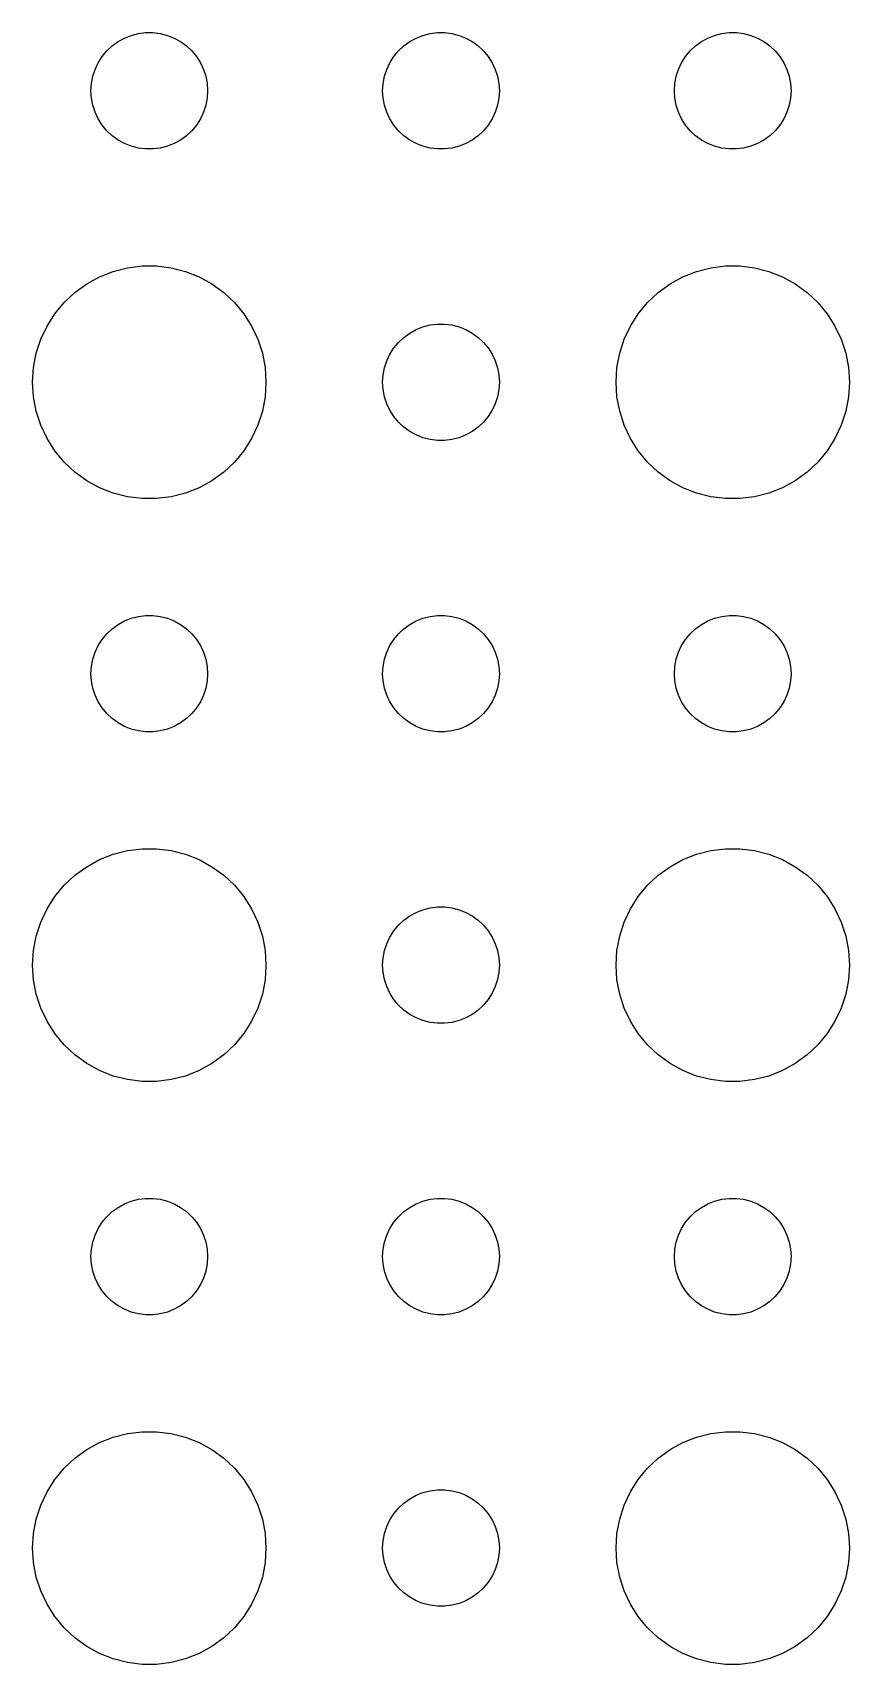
# Model space of a CAD drawing. Header units: metres. Extents: x -157 to 157, y -157 to 157.
# Drawn here: x -18 to 3, y 27.01 to 69 of the extents above; entities that cross this region are included whole.
import ezdxf

# ---------------------------------------------------------------- set-up
doc = ezdxf.new("R2010")
doc.units = ezdxf.units.M

msp = doc.modelspace()

# ---------------------------------------------------------------- linework, layer by layer
for p, q in [((-15.6387, 68.8572), (-15.4635, 68.9266)), ((-15.4635, 68.9266), (-15.2811, 68.9734)), ((-15.2811, 68.9734), (-15.0942, 68.997)), ((-15.0942, 68.997), (-14.9058, 68.997)), ((-14.9058, 68.997), (-14.7189, 68.9734)), ((-14.7189, 68.9734), (-14.5365, 68.9266)), ((-14.5365, 68.9266), (-14.3613, 68.8572)), ((-8.13866, 68.8572), (-7.96352, 68.9266)), ((-7.96352, 68.9266), (-7.78107, 68.9734)), ((-7.78107, 68.9734), (-7.59418, 68.997)), ((-7.59418, 68.997), (-7.40581, 68.997)), ((-7.40581, 68.997), (-7.21892, 68.9734)), ((-7.21892, 68.9734), (-7.03647, 68.9266)), ((-7.03647, 68.9266), (-6.86133, 68.8572)), ((-0.63866, 68.8572), (-0.46352, 68.9266)), ((-0.46352, 68.9266), (-0.28107, 68.9734)), ((-0.28107, 68.9734), (-0.09418, 68.997)), ((-0.09418, 68.997), (0.09418, 68.997)), ((0.09418, 68.997), (0.28107, 68.9734)), ((0.28107, 68.9734), (0.46352, 68.9266)), ((0.46352, 68.9266), (0.63866, 68.8572)), ((-16.2135, 68.3817), (-16.0934, 68.5268)), ((-16.0934, 68.5268), (-15.9561, 68.6558)), ((-15.9561, 68.6558), (-15.8037, 68.7665)), ((-15.8037, 68.7665), (-15.6387, 68.8572)), ((-14.3613, 68.8572), (-14.1963, 68.7665)), ((-14.1963, 68.7665), (-14.0439, 68.6558)), ((-14.0439, 68.6558), (-13.9065, 68.5268)), ((-13.9065, 68.5268), (-13.7865, 68.3817)), ((-8.71352, 68.3817), (-8.59344, 68.5268)), ((-8.59344, 68.5268), (-8.45613, 68.6558)), ((-8.45613, 68.6558), (-8.30373, 68.7665)), ((-8.30373, 68.7665), (-8.13866, 68.8572)), ((-6.86133, 68.8572), (-6.69626, 68.7665)), ((-6.69626, 68.7665), (-6.54385, 68.6558)), ((-6.54385, 68.6558), (-6.40654, 68.5268)), ((-6.40654, 68.5268), (-6.28647, 68.3817)), ((-1.21352, 68.3817), (-1.09344, 68.5268)), ((-1.09344, 68.5268), (-0.95613, 68.6558)), ((-0.95613, 68.6558), (-0.80373, 68.7665)), ((-0.80373, 68.7665), (-0.63866, 68.8572)), ((0.63866, 68.8572), (0.80373, 68.7665)), ((0.80373, 68.7665), (0.95613, 68.6558)), ((0.95613, 68.6558), (1.09344, 68.5268)), ((1.09344, 68.5268), (1.21352, 68.3817)), ((-16.4529, 67.873), (-16.3947, 68.0522)), ((-16.3947, 68.0522), (-16.3145, 68.2226)), ((-16.3145, 68.2226), (-16.2135, 68.3817)), ((-13.7865, 68.3817), (-13.6855, 68.2226)), ((-13.6855, 68.2226), (-13.6053, 68.0522)), ((-13.6053, 68.0522), (-13.5471, 67.873)), ((-8.95287, 67.873), (-8.89465, 68.0522)), ((-8.89465, 68.0522), (-8.81445, 68.2226)), ((-8.81445, 68.2226), (-8.71352, 68.3817)), ((-6.28647, 68.3817), (-6.18553, 68.2226)), ((-6.18553, 68.2226), (-6.10533, 68.0522)), ((-6.10533, 68.0522), (-6.04712, 67.873)), ((-1.45287, 67.873), (-1.39465, 68.0522)), ((-1.39465, 68.0522), (-1.31445, 68.2226)), ((-1.31445, 68.2226), (-1.21352, 68.3817)), ((1.21352, 68.3817), (1.31445, 68.2226)), ((1.31445, 68.2226), (1.39465, 68.0522)), ((1.39465, 68.0522), (1.45287, 67.873)), ((-16.5, 67.5), (-16.4882, 67.688)), ((-16.4882, 67.688), (-16.4529, 67.873)), ((-13.5471, 67.873), (-13.5118, 67.688)), ((-13.5118, 67.688), (-13.5, 67.5)), ((-9, 67.5), (-8.98816, 67.688)), ((-8.98816, 67.688), (-8.95287, 67.873)), ((-6.04712, 67.873), (-6.01183, 67.688)), ((-6.01183, 67.688), (-6, 67.5)), ((-1.5, 67.5), (-1.48816, 67.688)), ((-1.48816, 67.688), (-1.45287, 67.873)), ((1.45287, 67.873), (1.48816, 67.688)), ((1.48816, 67.688), (1.5, 67.5)), ((-16.4882, 67.312), (-16.5, 67.5)), ((-16.4529, 67.127), (-16.4882, 67.312)), ((-13.5118, 67.312), (-13.5471, 67.127)), ((-13.5, 67.5), (-13.5118, 67.312)), ((-8.98816, 67.312), (-9, 67.5)), ((-8.95287, 67.127), (-8.98816, 67.312)), ((-6.01183, 67.312), (-6.04712, 67.127)), ((-6, 67.5), (-6.01183, 67.312)), ((-1.48816, 67.312), (-1.5, 67.5)), ((-1.45287, 67.127), (-1.48816, 67.312)), ((1.48816, 67.312), (1.45287, 67.127)), ((1.5, 67.5), (1.48816, 67.312)), ((-16.3947, 66.9478), (-16.4529, 67.127)), ((-16.3145, 66.7774), (-16.3947, 66.9478)), ((-16.2135, 66.6183), (-16.3145, 66.7774)), ((-13.6855, 66.7774), (-13.7865, 66.6183)), ((-13.6053, 66.9478), (-13.6855, 66.7774)), ((-13.5471, 67.127), (-13.6053, 66.9478)), ((-8.89465, 66.9478), (-8.95287, 67.127)), ((-8.81445, 66.7774), (-8.89465, 66.9478)), ((-8.71352, 66.6183), (-8.81445, 66.7774)), ((-6.18553, 66.7774), (-6.28647, 66.6183)), ((-6.10533, 66.9478), (-6.18553, 66.7774)), ((-6.04712, 67.127), (-6.10533, 66.9478)), ((-1.39465, 66.9478), (-1.45287, 67.127)), ((-1.31445, 66.7774), (-1.39465, 66.9478)), ((-1.21352, 66.6183), (-1.31445, 66.7774)), ((1.31445, 66.7774), (1.21352, 66.6183)), ((1.39465, 66.9478), (1.31445, 66.7774)), ((1.45287, 67.127), (1.39465, 66.9478)), ((-16.0934, 66.4732), (-16.2135, 66.6183)), ((-15.9561, 66.3442), (-16.0934, 66.4732)), ((-13.9065, 66.4732), (-14.0439, 66.3442)), ((-13.7865, 66.6183), (-13.9065, 66.4732)), ((-8.59344, 66.4732), (-8.71352, 66.6183)), ((-8.45613, 66.3442), (-8.59344, 66.4732)), ((-6.40654, 66.4732), (-6.54385, 66.3442)), ((-6.28647, 66.6183), (-6.40654, 66.4732)), ((-1.09344, 66.4732), (-1.21352, 66.6183)), ((-0.95613, 66.3442), (-1.09344, 66.4732)), ((1.09344, 66.4732), (0.95613, 66.3442)), ((1.21352, 66.6183), (1.09344, 66.4732)), ((-15.8037, 66.2335), (-15.9561, 66.3442)), ((-15.6387, 66.1428), (-15.8037, 66.2335)), ((-15.4635, 66.0734), (-15.6387, 66.1428)), ((-15.2811, 66.0266), (-15.4635, 66.0734)), ((-15.0942, 66.003), (-15.2811, 66.0266)), ((-14.9058, 66.003), (-15.0942, 66.003)), ((-14.7189, 66.0266), (-14.9058, 66.003)), ((-14.5365, 66.0734), (-14.7189, 66.0266)), ((-14.3613, 66.1428), (-14.5365, 66.0734)), ((-14.1963, 66.2335), (-14.3613, 66.1428)), ((-14.0439, 66.3442), (-14.1963, 66.2335)), ((-8.30373, 66.2335), (-8.45613, 66.3442)), ((-8.13866, 66.1428), (-8.30373, 66.2335)), ((-7.96352, 66.0734), (-8.13866, 66.1428)), ((-7.78107, 66.0266), (-7.96352, 66.0734)), ((-7.59418, 66.003), (-7.78107, 66.0266)), ((-7.40581, 66.003), (-7.59418, 66.003)), ((-7.21892, 66.0266), (-7.40581, 66.003)), ((-7.03647, 66.0734), (-7.21892, 66.0266)), ((-6.86133, 66.1428), (-7.03647, 66.0734)), ((-6.69626, 66.2335), (-6.86133, 66.1428)), ((-6.54385, 66.3442), (-6.69626, 66.2335)), ((-0.80373, 66.2335), (-0.95613, 66.3442)), ((-0.63866, 66.1428), (-0.80373, 66.2335)), ((-0.46352, 66.0734), (-0.63866, 66.1428)), ((-0.28107, 66.0266), (-0.46352, 66.0734)), ((-0.09418, 66.003), (-0.28107, 66.0266)), ((0.09418, 66.003), (-0.09418, 66.003)), ((0.28107, 66.0266), (0.09418, 66.003)), ((0.46352, 66.0734), (0.28107, 66.0266)), ((0.63866, 66.1428), (0.46352, 66.0734)), ((0.80373, 66.2335), (0.63866, 66.1428)), ((0.95613, 66.3442), (0.80373, 66.2335)), ((-15.5621, 62.9469), (-15.1884, 62.9941)), ((-15.1884, 62.9941), (-14.8116, 62.9941)), ((-14.8116, 62.9941), (-14.4379, 62.9469)), ((-0.56213, 62.9469), (-0.18837, 62.9941)), ((-0.18837, 62.9941), (0.18837, 62.9941)), ((0.18837, 62.9941), (0.56213, 62.9469)), ((-16.6075, 62.533), (-16.2773, 62.7145)), ((-16.2773, 62.7145), (-15.927, 62.8532)), ((-15.927, 62.8532), (-15.5621, 62.9469)), ((-14.4379, 62.9469), (-14.0729, 62.8532)), ((-14.0729, 62.8532), (-13.7227, 62.7145)), ((-13.7227, 62.7145), (-13.3925, 62.533)), ((-1.60747, 62.533), (-1.27733, 62.7145)), ((-1.27733, 62.7145), (-0.92705, 62.8532)), ((-0.92705, 62.8532), (-0.56213, 62.9469)), ((0.56213, 62.9469), (0.92705, 62.8532)), ((0.92705, 62.8532), (1.27733, 62.7145)), ((1.27733, 62.7145), (1.60747, 62.533)), ((-17.1869, 62.0536), (-16.9123, 62.3115)), ((-16.9123, 62.3115), (-16.6075, 62.533)), ((-13.3925, 62.533), (-13.0877, 62.3115)), ((-13.0877, 62.3115), (-12.8131, 62.0536)), ((-2.1869, 62.0536), (-1.91226, 62.3115)), ((-1.91226, 62.3115), (-1.60747, 62.533)), ((1.60747, 62.533), (1.91226, 62.3115)), ((1.91226, 62.3115), (2.1869, 62.0536)), ((-17.6289, 61.4453), (-17.427, 61.7634)), ((-17.427, 61.7634), (-17.1869, 62.0536)), ((-12.8131, 62.0536), (-12.5729, 61.7634)), ((-12.5729, 61.7634), (-12.3711, 61.4453)), ((-2.62891, 61.4453), (-2.42705, 61.7634)), ((-2.42705, 61.7634), (-2.1869, 62.0536)), ((2.1869, 62.0536), (2.42705, 61.7634)), ((2.42705, 61.7634), (2.62891, 61.4453)), ((-17.7893, 61.1044), (-17.6289, 61.4453)), ((-12.3711, 61.4453), (-12.2107, 61.1044)), ((-8.30373, 61.2665), (-8.13866, 61.3572)), ((-8.13866, 61.3572), (-7.96352, 61.4266)), ((-7.96352, 61.4266), (-7.78107, 61.4734)), ((-7.78107, 61.4734), (-7.59418, 61.497)), ((-7.59418, 61.497), (-7.40581, 61.497)), ((-7.40581, 61.497), (-7.21892, 61.4734)), ((-7.21892, 61.4734), (-7.03647, 61.4266)), ((-7.03647, 61.4266), (-6.86133, 61.3572)), ((-6.86133, 61.3572), (-6.69626, 61.2665)), ((-2.78932, 61.1044), (-2.62891, 61.4453)), ((2.62891, 61.4453), (2.78932, 61.1044)), ((-17.9057, 60.7461), (-17.7893, 61.1044)), ((-12.2107, 61.1044), (-12.0942, 60.7461)), ((-8.71352, 60.8817), (-8.59344, 61.0268)), ((-8.59344, 61.0268), (-8.45613, 61.1558)), ((-8.45613, 61.1558), (-8.30373, 61.2665)), ((-6.69626, 61.2665), (-6.54385, 61.1558)), ((-6.54385, 61.1558), (-6.40654, 61.0268)), ((-6.40654, 61.0268), (-6.28647, 60.8817)), ((-2.90575, 60.7461), (-2.78932, 61.1044)), ((2.78932, 61.1044), (2.90575, 60.7461)), ((-17.9763, 60.376), (-17.9057, 60.7461)), ((-12.0942, 60.7461), (-12.0237, 60.376)), ((-8.95287, 60.373), (-8.89465, 60.5522)), ((-8.89465, 60.5522), (-8.81445, 60.7226)), ((-8.81445, 60.7226), (-8.71352, 60.8817)), ((-6.28647, 60.8817), (-6.18553, 60.7226)), ((-6.18553, 60.7226), (-6.10533, 60.5522)), ((-6.10533, 60.5522), (-6.04712, 60.373)), ((-2.97633, 60.376), (-2.90575, 60.7461)), ((2.90575, 60.7461), (2.97633, 60.376)), ((-18, 60), (-17.9763, 60.376)), ((-12.0237, 60.376), (-12, 60)), ((-9, 60), (-8.98816, 60.188)), ((-8.98816, 60.188), (-8.95287, 60.373)), ((-6.04712, 60.373), (-6.01183, 60.188)), ((-6.01183, 60.188), (-6, 60)), ((-3, 60), (-2.97633, 60.376)), ((2.97633, 60.376), (3, 60)), ((-17.9763, 59.624), (-18, 60)), ((-12, 60), (-12.0237, 59.624)), ((-8.98816, 59.812), (-9, 60)), ((-8.95287, 59.627), (-8.98816, 59.812)), ((-6.01183, 59.812), (-6.04712, 59.627)), ((-6, 60), (-6.01183, 59.812)), ((-2.97633, 59.624), (-3, 60)), ((3, 60), (2.97633, 59.624)), ((-17.9057, 59.2539), (-17.9763, 59.624)), ((-17.7893, 58.8956), (-17.9057, 59.2539)), ((-12.0942, 59.2539), (-12.2107, 58.8956)), ((-12.0237, 59.624), (-12.0942, 59.2539)), ((-8.89465, 59.4478), (-8.95287, 59.627)), ((-8.81445, 59.2774), (-8.89465, 59.4478)), ((-8.71352, 59.1183), (-8.81445, 59.2774)), ((-6.18553, 59.2774), (-6.28647, 59.1183)), ((-6.10533, 59.4478), (-6.18553, 59.2774)), ((-6.04712, 59.627), (-6.10533, 59.4478)), ((-2.90575, 59.2539), (-2.97633, 59.624)), ((-2.78932, 58.8956), (-2.90575, 59.2539)), ((2.90575, 59.2539), (2.78932, 58.8956)), ((2.97633, 59.624), (2.90575, 59.2539)), ((-17.6289, 58.5547), (-17.7893, 58.8956)), ((-12.2107, 58.8956), (-12.3711, 58.5547)), ((-8.59344, 58.9732), (-8.71352, 59.1183)), ((-8.45613, 58.8442), (-8.59344, 58.9732)), ((-8.30373, 58.7335), (-8.45613, 58.8442)), ((-6.54385, 58.8442), (-6.69626, 58.7335)), ((-6.40654, 58.9732), (-6.54385, 58.8442)), ((-6.28647, 59.1183), (-6.40654, 58.9732)), ((-2.62891, 58.5547), (-2.78932, 58.8956)), ((2.78932, 58.8956), (2.62891, 58.5547)), ((-17.427, 58.2366), (-17.6289, 58.5547)), ((-12.3711, 58.5547), (-12.5729, 58.2366)), ((-8.13866, 58.6428), (-8.30373, 58.7335)), ((-7.96352, 58.5734), (-8.13866, 58.6428)), ((-7.78107, 58.5266), (-7.96352, 58.5734)), ((-7.59418, 58.503), (-7.78107, 58.5266)), ((-7.40581, 58.503), (-7.59418, 58.503)), ((-7.21892, 58.5266), (-7.40581, 58.503)), ((-7.03647, 58.5734), (-7.21892, 58.5266)), ((-6.86133, 58.6428), (-7.03647, 58.5734)), ((-6.69626, 58.7335), (-6.86133, 58.6428)), ((-2.42705, 58.2366), (-2.62891, 58.5547)), ((2.62891, 58.5547), (2.42705, 58.2366)), ((-17.1869, 57.9464), (-17.427, 58.2366)), ((-12.5729, 58.2366), (-12.8131, 57.9464)), ((-2.1869, 57.9464), (-2.42705, 58.2366)), ((2.42705, 58.2366), (2.1869, 57.9464)), ((-16.9123, 57.6885), (-17.1869, 57.9464)), ((-16.6075, 57.467), (-16.9123, 57.6885)), ((-13.0877, 57.6885), (-13.3925, 57.467)), ((-12.8131, 57.9464), (-13.0877, 57.6885)), ((-1.91226, 57.6885), (-2.1869, 57.9464)), ((-1.60747, 57.467), (-1.91226, 57.6885)), ((1.91226, 57.6885), (1.60747, 57.467)), ((2.1869, 57.9464), (1.91226, 57.6885)), ((-16.2773, 57.2855), (-16.6075, 57.467)), ((-15.927, 57.1468), (-16.2773, 57.2855)), ((-15.5621, 57.0531), (-15.927, 57.1468)), ((-14.0729, 57.1468), (-14.4379, 57.0531)), ((-13.7227, 57.2855), (-14.0729, 57.1468)), ((-13.3925, 57.467), (-13.7227, 57.2855)), ((-1.27733, 57.2855), (-1.60747, 57.467)), ((-0.92705, 57.1468), (-1.27733, 57.2855)), ((-0.56213, 57.0531), (-0.92705, 57.1468)), ((0.92705, 57.1468), (0.56213, 57.0531)), ((1.27733, 57.2855), (0.92705, 57.1468)), ((1.60747, 57.467), (1.27733, 57.2855)), ((-15.1884, 57.0059), (-15.5621, 57.0531)), ((-14.8116, 57.0059), (-15.1884, 57.0059)), ((-14.4379, 57.0531), (-14.8116, 57.0059)), ((-0.18837, 57.0059), (-0.56213, 57.0531)), ((0.18837, 57.0059), (-0.18837, 57.0059)), ((0.56213, 57.0531), (0.18837, 57.0059)), ((-15.9561, 53.6558), (-15.8037, 53.7665)), ((-15.8037, 53.7665), (-15.6387, 53.8572)), ((-15.6387, 53.8572), (-15.4635, 53.9266)), ((-15.4635, 53.9266), (-15.2811, 53.9734)), ((-15.2811, 53.9734), (-15.0942, 53.997)), ((-15.0942, 53.997), (-14.9058, 53.997)), ((-14.9058, 53.997), (-14.7189, 53.9734)), ((-14.7189, 53.9734), (-14.5365, 53.9266)), ((-14.5365, 53.9266), (-14.3613, 53.8572)), ((-14.3613, 53.8572), (-14.1963, 53.7665)), ((-14.1963, 53.7665), (-14.0439, 53.6558)), ((-8.45613, 53.6558), (-8.30373, 53.7665)), ((-8.30373, 53.7665), (-8.13866, 53.8572)), ((-8.13866, 53.8572), (-7.96352, 53.9266)), ((-7.96352, 53.9266), (-7.78107, 53.9734)), ((-7.78107, 53.9734), (-7.59418, 53.997)), ((-7.59418, 53.997), (-7.40581, 53.997)), ((-7.40581, 53.997), (-7.21892, 53.9734)), ((-7.21892, 53.9734), (-7.03647, 53.9266)), ((-7.03647, 53.9266), (-6.86133, 53.8572)), ((-6.86133, 53.8572), (-6.69626, 53.7665)), ((-6.69626, 53.7665), (-6.54385, 53.6558)), ((-0.95613, 53.6558), (-0.80373, 53.7665)), ((-0.80373, 53.7665), (-0.63866, 53.8572)), ((-0.63866, 53.8572), (-0.46352, 53.9266)), ((-0.46352, 53.9266), (-0.28107, 53.9734)), ((-0.28107, 53.9734), (-0.09418, 53.997)), ((-0.09418, 53.997), (0.09418, 53.997)), ((0.09418, 53.997), (0.28107, 53.9734)), ((0.28107, 53.9734), (0.46352, 53.9266)), ((0.46352, 53.9266), (0.63866, 53.8572)), ((0.63866, 53.8572), (0.80373, 53.7665)), ((0.80373, 53.7665), (0.95613, 53.6558)), ((-16.3145, 53.2226), (-16.2135, 53.3817)), ((-16.2135, 53.3817), (-16.0934, 53.5268)), ((-16.0934, 53.5268), (-15.9561, 53.6558)), ((-14.0439, 53.6558), (-13.9065, 53.5268)), ((-13.9065, 53.5268), (-13.7865, 53.3817)), ((-13.7865, 53.3817), (-13.6855, 53.2226)), ((-8.81445, 53.2226), (-8.71352, 53.3817)), ((-8.71352, 53.3817), (-8.59344, 53.5268)), ((-8.59344, 53.5268), (-8.45613, 53.6558)), ((-6.54385, 53.6558), (-6.40654, 53.5268)), ((-6.40654, 53.5268), (-6.28647, 53.3817)), ((-6.28647, 53.3817), (-6.18553, 53.2226)), ((-1.31445, 53.2226), (-1.21352, 53.3817)), ((-1.21352, 53.3817), (-1.09344, 53.5268)), ((-1.09344, 53.5268), (-0.95613, 53.6558)), ((0.95613, 53.6558), (1.09344, 53.5268)), ((1.09344, 53.5268), (1.21352, 53.3817)), ((1.21352, 53.3817), (1.31445, 53.2226)), ((-16.4529, 52.873), (-16.3947, 53.0522)), ((-16.3947, 53.0522), (-16.3145, 53.2226)), ((-13.6855, 53.2226), (-13.6053, 53.0522)), ((-13.6053, 53.0522), (-13.5471, 52.873)), ((-8.95287, 52.873), (-8.89465, 53.0522)), ((-8.89465, 53.0522), (-8.81445, 53.2226)), ((-6.18553, 53.2226), (-6.10533, 53.0522)), ((-6.10533, 53.0522), (-6.04712, 52.873)), ((-1.45287, 52.873), (-1.39465, 53.0522)), ((-1.39465, 53.0522), (-1.31445, 53.2226)), ((1.31445, 53.2226), (1.39465, 53.0522)), ((1.39465, 53.0522), (1.45287, 52.873)), ((-16.5, 52.5), (-16.4882, 52.688)), ((-16.4882, 52.312), (-16.5, 52.5)), ((-16.4882, 52.688), (-16.4529, 52.873)), ((-13.5471, 52.873), (-13.5118, 52.688)), ((-13.5118, 52.688), (-13.5, 52.5)), ((-13.5, 52.5), (-13.5118, 52.312)), ((-9, 52.5), (-8.98816, 52.688)), ((-8.98816, 52.312), (-9, 52.5)), ((-8.98816, 52.688), (-8.95287, 52.873)), ((-6.04712, 52.873), (-6.01183, 52.688)), ((-6.01183, 52.688), (-6, 52.5)), ((-6, 52.5), (-6.01183, 52.312)), ((-1.5, 52.5), (-1.48816, 52.688)), ((-1.48816, 52.312), (-1.5, 52.5)), ((-1.48816, 52.688), (-1.45287, 52.873)), ((1.45287, 52.873), (1.48816, 52.688)), ((1.48816, 52.688), (1.5, 52.5)), ((1.5, 52.5), (1.48816, 52.312)), ((-16.4529, 52.127), (-16.4882, 52.312)), ((-16.3947, 51.9478), (-16.4529, 52.127)), ((-13.5471, 52.127), (-13.6053, 51.9478)), ((-13.5118, 52.312), (-13.5471, 52.127)), ((-8.95287, 52.127), (-8.98816, 52.312)), ((-8.89465, 51.9478), (-8.95287, 52.127)), ((-6.04712, 52.127), (-6.10533, 51.9478)), ((-6.01183, 52.312), (-6.04712, 52.127)), ((-1.45287, 52.127), (-1.48816, 52.312)), ((-1.39465, 51.9478), (-1.45287, 52.127)), ((1.45287, 52.127), (1.39465, 51.9478)), ((1.48816, 52.312), (1.45287, 52.127)), ((-16.3145, 51.7774), (-16.3947, 51.9478)), ((-16.2135, 51.6183), (-16.3145, 51.7774)), ((-13.6855, 51.7774), (-13.7865, 51.6183)), ((-13.6053, 51.9478), (-13.6855, 51.7774)), ((-8.81445, 51.7774), (-8.89465, 51.9478)), ((-8.71352, 51.6183), (-8.81445, 51.7774)), ((-6.18553, 51.7774), (-6.28647, 51.6183)), ((-6.10533, 51.9478), (-6.18553, 51.7774)), ((-1.31445, 51.7774), (-1.39465, 51.9478)), ((-1.21352, 51.6183), (-1.31445, 51.7774)), ((1.31445, 51.7774), (1.21352, 51.6183)), ((1.39465, 51.9478), (1.31445, 51.7774)), ((-16.0934, 51.4732), (-16.2135, 51.6183)), ((-15.9561, 51.3442), (-16.0934, 51.4732)), ((-15.8037, 51.2335), (-15.9561, 51.3442)), ((-15.6387, 51.1428), (-15.8037, 51.2335)), ((-14.1963, 51.2335), (-14.3613, 51.1428)), ((-14.0439, 51.3442), (-14.1963, 51.2335)), ((-13.9065, 51.4732), (-14.0439, 51.3442)), ((-13.7865, 51.6183), (-13.9065, 51.4732)), ((-8.59344, 51.4732), (-8.71352, 51.6183)), ((-8.45613, 51.3442), (-8.59344, 51.4732)), ((-8.30373, 51.2335), (-8.45613, 51.3442)), ((-8.13866, 51.1428), (-8.30373, 51.2335)), ((-6.69626, 51.2335), (-6.86133, 51.1428)), ((-6.54385, 51.3442), (-6.69626, 51.2335)), ((-6.40654, 51.4732), (-6.54385, 51.3442)), ((-6.28647, 51.6183), (-6.40654, 51.4732)), ((-1.09344, 51.4732), (-1.21352, 51.6183)), ((-0.95613, 51.3442), (-1.09344, 51.4732)), ((-0.80373, 51.2335), (-0.95613, 51.3442)), ((-0.63866, 51.1428), (-0.80373, 51.2335)), ((0.80373, 51.2335), (0.63866, 51.1428)), ((0.95613, 51.3442), (0.80373, 51.2335)), ((1.09344, 51.4732), (0.95613, 51.3442)), ((1.21352, 51.6183), (1.09344, 51.4732)), ((-15.4635, 51.0734), (-15.6387, 51.1428)), ((-15.2811, 51.0266), (-15.4635, 51.0734)), ((-15.0942, 51.003), (-15.2811, 51.0266)), ((-14.9058, 51.003), (-15.0942, 51.003)), ((-14.7189, 51.0266), (-14.9058, 51.003)), ((-14.5365, 51.0734), (-14.7189, 51.0266)), ((-14.3613, 51.1428), (-14.5365, 51.0734)), ((-7.96352, 51.0734), (-8.13866, 51.1428)), ((-7.78107, 51.0266), (-7.96352, 51.0734)), ((-7.59418, 51.003), (-7.78107, 51.0266)), ((-7.40581, 51.003), (-7.59418, 51.003)), ((-7.21892, 51.0266), (-7.40581, 51.003)), ((-7.03647, 51.0734), (-7.21892, 51.0266)), ((-6.86133, 51.1428), (-7.03647, 51.0734)), ((-0.46352, 51.0734), (-0.63866, 51.1428)), ((-0.28107, 51.0266), (-0.46352, 51.0734)), ((-0.09418, 51.003), (-0.28107, 51.0266)), ((0.09418, 51.003), (-0.09418, 51.003)), ((0.28107, 51.0266), (0.09418, 51.003)), ((0.46352, 51.0734), (0.28107, 51.0266)), ((0.63866, 51.1428), (0.46352, 51.0734)), ((-15.927, 47.8532), (-15.5621, 47.9469)), ((-15.5621, 47.9469), (-15.1884, 47.9941)), ((-15.1884, 47.9941), (-14.8116, 47.9941)), ((-14.8116, 47.9941), (-14.4379, 47.9469)), ((-14.4379, 47.9469), (-14.0729, 47.8532)), ((-0.92705, 47.8532), (-0.56213, 47.9469)), ((-0.56213, 47.9469), (-0.18837, 47.9941)), ((-0.18837, 47.9941), (0.18837, 47.9941)), ((0.18837, 47.9941), (0.56213, 47.9469)), ((0.56213, 47.9469), (0.92705, 47.8532)), ((-16.9123, 47.3115), (-16.6075, 47.533)), ((-16.6075, 47.533), (-16.2773, 47.7145)), ((-16.2773, 47.7145), (-15.927, 47.8532)), ((-14.0729, 47.8532), (-13.7227, 47.7145)), ((-13.7227, 47.7145), (-13.3925, 47.533)), ((-13.3925, 47.533), (-13.0877, 47.3115)), ((-1.91226, 47.3115), (-1.60747, 47.533)), ((-1.60747, 47.533), (-1.27733, 47.7145)), ((-1.27733, 47.7145), (-0.92705, 47.8532)), ((0.92705, 47.8532), (1.27733, 47.7145)), ((1.27733, 47.7145), (1.60747, 47.533)), ((1.60747, 47.533), (1.91226, 47.3115)), ((-17.427, 46.7634), (-17.1869, 47.0536)), ((-17.1869, 47.0536), (-16.9123, 47.3115)), ((-13.0877, 47.3115), (-12.8131, 47.0536)), ((-12.8131, 47.0536), (-12.5729, 46.7634)), ((-2.42705, 46.7634), (-2.1869, 47.0536)), ((-2.1869, 47.0536), (-1.91226, 47.3115)), ((1.91226, 47.3115), (2.1869, 47.0536)), ((2.1869, 47.0536), (2.42705, 46.7634)), ((-17.6289, 46.4453), (-17.427, 46.7634)), ((-12.5729, 46.7634), (-12.3711, 46.4453)), ((-2.62891, 46.4453), (-2.42705, 46.7634)), ((2.42705, 46.7634), (2.62891, 46.4453)), ((-17.7893, 46.1044), (-17.6289, 46.4453)), ((-12.3711, 46.4453), (-12.2107, 46.1044)), ((-8.45613, 46.1558), (-8.30373, 46.2665)), ((-8.30373, 46.2665), (-8.13866, 46.3572)), ((-8.13866, 46.3572), (-7.96352, 46.4266)), ((-7.96352, 46.4266), (-7.78107, 46.4734)), ((-7.78107, 46.4734), (-7.59418, 46.497)), ((-7.59418, 46.497), (-7.40581, 46.497)), ((-7.40581, 46.497), (-7.21892, 46.4734)), ((-7.21892, 46.4734), (-7.03647, 46.4266)), ((-7.03647, 46.4266), (-6.86133, 46.3572)), ((-6.86133, 46.3572), (-6.69626, 46.2665)), ((-6.69626, 46.2665), (-6.54385, 46.1558)), ((-2.78932, 46.1044), (-2.62891, 46.4453)), ((2.62891, 46.4453), (2.78932, 46.1044)), ((-17.9057, 45.7461), (-17.7893, 46.1044)), ((-12.2107, 46.1044), (-12.0942, 45.7461)), ((-8.81445, 45.7226), (-8.71352, 45.8817)), ((-8.71352, 45.8817), (-8.59344, 46.0268)), ((-8.59344, 46.0268), (-8.45613, 46.1558)), ((-6.54385, 46.1558), (-6.40654, 46.0268)), ((-6.40654, 46.0268), (-6.28647, 45.8817)), ((-6.28647, 45.8817), (-6.18553, 45.7226)), ((-2.90575, 45.7461), (-2.78932, 46.1044)), ((2.78932, 46.1044), (2.90575, 45.7461)), ((-18, 45), (-17.9763, 45.376)), ((-17.9763, 45.376), (-17.9057, 45.7461)), ((-12.0942, 45.7461), (-12.0237, 45.376)), ((-12.0237, 45.376), (-12, 45)), ((-8.98816, 45.188), (-8.95287, 45.373)), ((-8.95287, 45.373), (-8.89465, 45.5522)), ((-8.89465, 45.5522), (-8.81445, 45.7226)), ((-6.18553, 45.7226), (-6.10533, 45.5522)), ((-6.10533, 45.5522), (-6.04712, 45.373)), ((-6.04712, 45.373), (-6.01183, 45.188)), ((-3, 45), (-2.97633, 45.376)), ((-2.97633, 45.376), (-2.90575, 45.7461)), ((2.90575, 45.7461), (2.97633, 45.376)), ((2.97633, 45.376), (3, 45)), ((-17.9763, 44.624), (-18, 45)), ((-12, 45), (-12.0237, 44.624)), ((-9, 45), (-8.98816, 45.188)), ((-8.98816, 44.812), (-9, 45)), ((-6.01183, 45.188), (-6, 45)), ((-6, 45), (-6.01183, 44.812)), ((-2.97633, 44.624), (-3, 45)), ((3, 45), (2.97633, 44.624)), ((-17.9057, 44.2539), (-17.9763, 44.624)), ((-12.0237, 44.624), (-12.0942, 44.2539)), ((-8.95287, 44.627), (-8.98816, 44.812)), ((-8.89465, 44.4478), (-8.95287, 44.627)), ((-6.04712, 44.627), (-6.10533, 44.4478)), ((-6.01183, 44.812), (-6.04712, 44.627)), ((-2.90575, 44.2539), (-2.97633, 44.624)), ((2.97633, 44.624), (2.90575, 44.2539)), ((-17.7893, 43.8956), (-17.9057, 44.2539)), ((-12.0942, 44.2539), (-12.2107, 43.8956)), ((-8.81445, 44.2774), (-8.89465, 44.4478)), ((-8.71352, 44.1183), (-8.81445, 44.2774)), ((-8.59344, 43.9732), (-8.71352, 44.1183)), ((-6.28647, 44.1183), (-6.40654, 43.9732)), ((-6.18553, 44.2774), (-6.28647, 44.1183)), ((-6.10533, 44.4478), (-6.18553, 44.2774)), ((-2.78932, 43.8956), (-2.90575, 44.2539)), ((2.90575, 44.2539), (2.78932, 43.8956)), ((-17.6289, 43.5547), (-17.7893, 43.8956)), ((-12.2107, 43.8956), (-12.3711, 43.5547)), ((-8.45613, 43.8442), (-8.59344, 43.9732)), ((-8.30373, 43.7335), (-8.45613, 43.8442)), ((-8.13866, 43.6428), (-8.30373, 43.7335)), ((-6.69626, 43.7335), (-6.86133, 43.6428)), ((-6.54385, 43.8442), (-6.69626, 43.7335)), ((-6.40654, 43.9732), (-6.54385, 43.8442)), ((-2.62891, 43.5547), (-2.78932, 43.8956)), ((2.78932, 43.8956), (2.62891, 43.5547)), ((-17.427, 43.2366), (-17.6289, 43.5547)), ((-12.3711, 43.5547), (-12.5729, 43.2366)), ((-7.96352, 43.5734), (-8.13866, 43.6428)), ((-7.78107, 43.5266), (-7.96352, 43.5734)), ((-7.59418, 43.503), (-7.78107, 43.5266)), ((-7.40581, 43.503), (-7.59418, 43.503)), ((-7.21892, 43.5266), (-7.40581, 43.503)), ((-7.03647, 43.5734), (-7.21892, 43.5266)), ((-6.86133, 43.6428), (-7.03647, 43.5734)), ((-2.42705, 43.2366), (-2.62891, 43.5547)), ((2.62891, 43.5547), (2.42705, 43.2366)), ((-17.1869, 42.9464), (-17.427, 43.2366)), ((-16.9123, 42.6885), (-17.1869, 42.9464)), ((-12.8131, 42.9464), (-13.0877, 42.6885)), ((-12.5729, 43.2366), (-12.8131, 42.9464)), ((-2.1869, 42.9464), (-2.42705, 43.2366)), ((-1.91226, 42.6885), (-2.1869, 42.9464)), ((2.1869, 42.9464), (1.91226, 42.6885)), ((2.42705, 43.2366), (2.1869, 42.9464)), ((-16.6075, 42.467), (-16.9123, 42.6885)), ((-16.2773, 42.2855), (-16.6075, 42.467)), ((-13.3925, 42.467), (-13.7227, 42.2855)), ((-13.0877, 42.6885), (-13.3925, 42.467)), ((-1.60747, 42.467), (-1.91226, 42.6885)), ((-1.27733, 42.2855), (-1.60747, 42.467)), ((1.60747, 42.467), (1.27733, 42.2855)), ((1.91226, 42.6885), (1.60747, 42.467)), ((-15.927, 42.1468), (-16.2773, 42.2855)), ((-15.5621, 42.0531), (-15.927, 42.1468)), ((-15.1884, 42.0059), (-15.5621, 42.0531)), ((-14.8116, 42.0059), (-15.1884, 42.0059)), ((-14.4379, 42.0531), (-14.8116, 42.0059)), ((-14.0729, 42.1468), (-14.4379, 42.0531)), ((-13.7227, 42.2855), (-14.0729, 42.1468)), ((-0.92705, 42.1468), (-1.27733, 42.2855)), ((-0.56213, 42.0531), (-0.92705, 42.1468)), ((-0.18837, 42.0059), (-0.56213, 42.0531)), ((0.18837, 42.0059), (-0.18837, 42.0059)), ((0.56213, 42.0531), (0.18837, 42.0059)), ((0.92705, 42.1468), (0.56213, 42.0531)), ((1.27733, 42.2855), (0.92705, 42.1468)), ((-16.0934, 38.5268), (-15.9561, 38.6558)), ((-15.9561, 38.6558), (-15.8037, 38.7665)), ((-15.8037, 38.7665), (-15.6387, 38.8572)), ((-15.6387, 38.8572), (-15.4635, 38.9266)), ((-15.4635, 38.9266), (-15.2811, 38.9734)), ((-15.2811, 38.9734), (-15.0942, 38.997)), ((-15.0942, 38.997), (-14.9058, 38.997)), ((-14.9058, 38.997), (-14.7189, 38.9734)), ((-14.7189, 38.9734), (-14.5365, 38.9266)), ((-14.5365, 38.9266), (-14.3613, 38.8572)), ((-14.3613, 38.8572), (-14.1963, 38.7665)), ((-14.1963, 38.7665), (-14.0439, 38.6558)), ((-14.0439, 38.6558), (-13.9065, 38.5268)), ((-8.59344, 38.5268), (-8.45613, 38.6558)), ((-8.45613, 38.6558), (-8.30373, 38.7665)), ((-8.30373, 38.7665), (-8.13866, 38.8572)), ((-8.13866, 38.8572), (-7.96352, 38.9266)), ((-7.96352, 38.9266), (-7.78107, 38.9734)), ((-7.78107, 38.9734), (-7.59418, 38.997)), ((-7.59418, 38.997), (-7.40581, 38.997)), ((-7.40581, 38.997), (-7.21892, 38.9734)), ((-7.21892, 38.9734), (-7.03647, 38.9266)), ((-7.03647, 38.9266), (-6.86133, 38.8572)), ((-6.86133, 38.8572), (-6.69626, 38.7665)), ((-6.69626, 38.7665), (-6.54385, 38.6558)), ((-6.54385, 38.6558), (-6.40654, 38.5268)), ((-1.09344, 38.5268), (-0.95613, 38.6558)), ((-0.95613, 38.6558), (-0.80373, 38.7665)), ((-0.80373, 38.7665), (-0.63866, 38.8572)), ((-0.63866, 38.8572), (-0.46352, 38.9266)), ((-0.46352, 38.9266), (-0.28107, 38.9734)), ((-0.28107, 38.9734), (-0.09418, 38.997)), ((-0.09418, 38.997), (0.09418, 38.997)), ((0.09418, 38.997), (0.28107, 38.9734)), ((0.28107, 38.9734), (0.46352, 38.9266)), ((0.46352, 38.9266), (0.63866, 38.8572)), ((0.63866, 38.8572), (0.80373, 38.7665)), ((0.80373, 38.7665), (0.95613, 38.6558)), ((0.95613, 38.6558), (1.09344, 38.5268)), ((-16.3947, 38.0522), (-16.3145, 38.2226)), ((-16.3145, 38.2226), (-16.2135, 38.3817)), ((-16.2135, 38.3817), (-16.0934, 38.5268)), ((-13.9065, 38.5268), (-13.7865, 38.3817)), ((-13.7865, 38.3817), (-13.6855, 38.2226)), ((-13.6855, 38.2226), (-13.6053, 38.0522)), ((-8.89465, 38.0522), (-8.81445, 38.2226)), ((-8.81445, 38.2226), (-8.71352, 38.3817)), ((-8.71352, 38.3817), (-8.59344, 38.5268)), ((-6.40654, 38.5268), (-6.28647, 38.3817)), ((-6.28647, 38.3817), (-6.18553, 38.2226)), ((-6.18553, 38.2226), (-6.10533, 38.0522)), ((-1.39465, 38.0522), (-1.31445, 38.2226)), ((-1.31445, 38.2226), (-1.21352, 38.3817)), ((-1.21352, 38.3817), (-1.09344, 38.5268)), ((1.09344, 38.5268), (1.21352, 38.3817)), ((1.21352, 38.3817), (1.31445, 38.2226)), ((1.31445, 38.2226), (1.39465, 38.0522)), ((-16.4882, 37.688), (-16.4529, 37.873)), ((-16.4529, 37.873), (-16.3947, 38.0522)), ((-13.6053, 38.0522), (-13.5471, 37.873)), ((-13.5471, 37.873), (-13.5118, 37.688)), ((-8.98816, 37.688), (-8.95287, 37.873)), ((-8.95287, 37.873), (-8.89465, 38.0522)), ((-6.10533, 38.0522), (-6.04712, 37.873)), ((-6.04712, 37.873), (-6.01183, 37.688)), ((-1.48816, 37.688), (-1.45287, 37.873)), ((-1.45287, 37.873), (-1.39465, 38.0522)), ((1.39465, 38.0522), (1.45287, 37.873)), ((1.45287, 37.873), (1.48816, 37.688)), ((-16.5, 37.5), (-16.4882, 37.688)), ((-16.4882, 37.312), (-16.5, 37.5)), ((-13.5118, 37.688), (-13.5, 37.5)), ((-13.5, 37.5), (-13.5118, 37.312)), ((-9, 37.5), (-8.98816, 37.688)), ((-8.98816, 37.312), (-9, 37.5)), ((-6.01183, 37.688), (-6, 37.5)), ((-6, 37.5), (-6.01183, 37.312)), ((-1.5, 37.5), (-1.48816, 37.688)), ((-1.48816, 37.312), (-1.5, 37.5)), ((1.48816, 37.688), (1.5, 37.5)), ((1.5, 37.5), (1.48816, 37.312)), ((-16.4529, 37.127), (-16.4882, 37.312)), ((-16.3947, 36.9478), (-16.4529, 37.127)), ((-13.5471, 37.127), (-13.6053, 36.9478)), ((-13.5118, 37.312), (-13.5471, 37.127)), ((-8.95287, 37.127), (-8.98816, 37.312)), ((-8.89465, 36.9478), (-8.95287, 37.127)), ((-6.04712, 37.127), (-6.10533, 36.9478)), ((-6.01183, 37.312), (-6.04712, 37.127)), ((-1.45287, 37.127), (-1.48816, 37.312)), ((-1.39465, 36.9478), (-1.45287, 37.127)), ((1.45287, 37.127), (1.39465, 36.9478)), ((1.48816, 37.312), (1.45287, 37.127)), ((-16.3145, 36.7774), (-16.3947, 36.9478)), ((-16.2135, 36.6183), (-16.3145, 36.7774)), ((-16.0934, 36.4732), (-16.2135, 36.6183)), ((-13.7865, 36.6183), (-13.9065, 36.4732)), ((-13.6855, 36.7774), (-13.7865, 36.6183)), ((-13.6053, 36.9478), (-13.6855, 36.7774)), ((-8.81445, 36.7774), (-8.89465, 36.9478)), ((-8.71352, 36.6183), (-8.81445, 36.7774)), ((-8.59344, 36.4732), (-8.71352, 36.6183)), ((-6.28647, 36.6183), (-6.40654, 36.4732)), ((-6.18553, 36.7774), (-6.28647, 36.6183)), ((-6.10533, 36.9478), (-6.18553, 36.7774)), ((-1.31445, 36.7774), (-1.39465, 36.9478)), ((-1.21352, 36.6183), (-1.31445, 36.7774)), ((-1.09344, 36.4732), (-1.21352, 36.6183)), ((1.21352, 36.6183), (1.09344, 36.4732)), ((1.31445, 36.7774), (1.21352, 36.6183)), ((1.39465, 36.9478), (1.31445, 36.7774)), ((-15.9561, 36.3442), (-16.0934, 36.4732)), ((-15.8037, 36.2335), (-15.9561, 36.3442)), ((-15.6387, 36.1428), (-15.8037, 36.2335)), ((-15.4635, 36.0734), (-15.6387, 36.1428)), ((-14.3613, 36.1428), (-14.5365, 36.0734)), ((-14.1963, 36.2335), (-14.3613, 36.1428)), ((-14.0439, 36.3442), (-14.1963, 36.2335)), ((-13.9065, 36.4732), (-14.0439, 36.3442)), ((-8.45613, 36.3442), (-8.59344, 36.4732)), ((-8.30373, 36.2335), (-8.45613, 36.3442)), ((-8.13866, 36.1428), (-8.30373, 36.2335)), ((-7.96352, 36.0734), (-8.13866, 36.1428)), ((-6.86133, 36.1428), (-7.03647, 36.0734)), ((-6.69626, 36.2335), (-6.86133, 36.1428)), ((-6.54385, 36.3442), (-6.69626, 36.2335)), ((-6.40654, 36.4732), (-6.54385, 36.3442)), ((-0.95613, 36.3442), (-1.09344, 36.4732)), ((-0.80373, 36.2335), (-0.95613, 36.3442)), ((-0.63866, 36.1428), (-0.80373, 36.2335)), ((-0.46352, 36.0734), (-0.63866, 36.1428)), ((0.63866, 36.1428), (0.46352, 36.0734)), ((0.80373, 36.2335), (0.63866, 36.1428)), ((0.95613, 36.3442), (0.80373, 36.2335)), ((1.09344, 36.4732), (0.95613, 36.3442)), ((-15.2811, 36.0266), (-15.4635, 36.0734)), ((-15.0942, 36.003), (-15.2811, 36.0266)), ((-14.9058, 36.003), (-15.0942, 36.003)), ((-14.7189, 36.0266), (-14.9058, 36.003)), ((-14.5365, 36.0734), (-14.7189, 36.0266)), ((-7.78107, 36.0266), (-7.96352, 36.0734)), ((-7.59418, 36.003), (-7.78107, 36.0266)), ((-7.40581, 36.003), (-7.59418, 36.003)), ((-7.21892, 36.0266), (-7.40581, 36.003)), ((-7.03647, 36.0734), (-7.21892, 36.0266)), ((-0.28107, 36.0266), (-0.46352, 36.0734)), ((-0.09418, 36.003), (-0.28107, 36.0266)), ((0.09418, 36.003), (-0.09418, 36.003)), ((0.28107, 36.0266), (0.09418, 36.003)), ((0.46352, 36.0734), (0.28107, 36.0266)), ((-16.2773, 32.7145), (-15.927, 32.8532)), ((-15.927, 32.8532), (-15.5621, 32.9469)), ((-15.5621, 32.9469), (-15.1884, 32.9941)), ((-15.1884, 32.9941), (-14.8116, 32.9941)), ((-14.8116, 32.9941), (-14.4379, 32.9469)), ((-14.4379, 32.9469), (-14.0729, 32.8532)), ((-14.0729, 32.8532), (-13.7227, 32.7145)), ((-1.27733, 32.7145), (-0.92705, 32.8532)), ((-0.92705, 32.8532), (-0.56213, 32.9469)), ((-0.56213, 32.9469), (-0.18837, 32.9941)), ((-0.18837, 32.9941), (0.18837, 32.9941)), ((0.18837, 32.9941), (0.56213, 32.9469)), ((0.56213, 32.9469), (0.92705, 32.8532)), ((0.92705, 32.8532), (1.27733, 32.7145)), ((-16.9123, 32.3115), (-16.6075, 32.533)), ((-16.6075, 32.533), (-16.2773, 32.7145)), ((-13.7227, 32.7145), (-13.3925, 32.533)), ((-13.3925, 32.533), (-13.0877, 32.3115)), ((-1.91226, 32.3115), (-1.60747, 32.533)), ((-1.60747, 32.533), (-1.27733, 32.7145)), ((1.27733, 32.7145), (1.60747, 32.533)), ((1.60747, 32.533), (1.91226, 32.3115)), ((-17.427, 31.7634), (-17.1869, 32.0536)), ((-17.1869, 32.0536), (-16.9123, 32.3115)), ((-13.0877, 32.3115), (-12.8131, 32.0536)), ((-12.8131, 32.0536), (-12.5729, 31.7634)), ((-2.42705, 31.7634), (-2.1869, 32.0536)), ((-2.1869, 32.0536), (-1.91226, 32.3115)), ((1.91226, 32.3115), (2.1869, 32.0536)), ((2.1869, 32.0536), (2.42705, 31.7634)), ((-17.6289, 31.4453), (-17.427, 31.7634)), ((-12.5729, 31.7634), (-12.3711, 31.4453)), ((-7.78107, 31.4734), (-7.59418, 31.497)), ((-7.59418, 31.497), (-7.40581, 31.497)), ((-7.40581, 31.497), (-7.21892, 31.4734)), ((-2.62891, 31.4453), (-2.42705, 31.7634)), ((2.42705, 31.7634), (2.62891, 31.4453)), ((-17.9057, 30.7461), (-17.7893, 31.1044)), ((-17.7893, 31.1044), (-17.6289, 31.4453)), ((-12.3711, 31.4453), (-12.2107, 31.1044)), ((-12.2107, 31.1044), (-12.0942, 30.7461)), ((-8.59344, 31.0268), (-8.45613, 31.1558)), ((-8.45613, 31.1558), (-8.30373, 31.2665)), ((-8.30373, 31.2665), (-8.13866, 31.3572)), ((-8.13866, 31.3572), (-7.96352, 31.4266)), ((-7.96352, 31.4266), (-7.78107, 31.4734)), ((-7.21892, 31.4734), (-7.03647, 31.4266)), ((-7.03647, 31.4266), (-6.86133, 31.3572)), ((-6.86133, 31.3572), (-6.69626, 31.2665)), ((-6.69626, 31.2665), (-6.54385, 31.1558)), ((-6.54385, 31.1558), (-6.40654, 31.0268)), ((-2.90575, 30.7461), (-2.78932, 31.1044)), ((-2.78932, 31.1044), (-2.62891, 31.4453)), ((2.62891, 31.4453), (2.78932, 31.1044)), ((2.78932, 31.1044), (2.90575, 30.7461)), ((-17.9763, 30.376), (-17.9057, 30.7461)), ((-12.0942, 30.7461), (-12.0237, 30.376)), ((-8.89465, 30.5522), (-8.81445, 30.7226)), ((-8.81445, 30.7226), (-8.71352, 30.8817)), ((-8.71352, 30.8817), (-8.59344, 31.0268)), ((-6.40654, 31.0268), (-6.28647, 30.8817)), ((-6.28647, 30.8817), (-6.18553, 30.7226)), ((-6.18553, 30.7226), (-6.10533, 30.5522)), ((-2.97633, 30.376), (-2.90575, 30.7461)), ((2.90575, 30.7461), (2.97633, 30.376)), ((-18, 30), (-17.9763, 30.376)), ((-12.0237, 30.376), (-12, 30)), ((-8.98816, 30.188), (-8.95287, 30.373)), ((-8.95287, 30.373), (-8.89465, 30.5522)), ((-6.10533, 30.5522), (-6.04712, 30.373)), ((-6.04712, 30.373), (-6.01183, 30.188)), ((-3, 30), (-2.97633, 30.376)), ((2.97633, 30.376), (3, 30)), ((-17.9763, 29.624), (-18, 30)), ((-12, 30), (-12.0237, 29.624)), ((-9, 30), (-8.98816, 30.188)), ((-8.98816, 29.812), (-9, 30)), ((-6.01183, 30.188), (-6, 30)), ((-6, 30), (-6.01183, 29.812)), ((-2.97633, 29.624), (-3, 30)), ((3, 30), (2.97633, 29.624)), ((-17.9057, 29.2539), (-17.9763, 29.624)), ((-12.0237, 29.624), (-12.0942, 29.2539)), ((-8.95287, 29.627), (-8.98816, 29.812)), ((-8.89465, 29.4478), (-8.95287, 29.627)), ((-8.81445, 29.2774), (-8.89465, 29.4478)), ((-6.10533, 29.4478), (-6.18553, 29.2774)), ((-6.04712, 29.627), (-6.10533, 29.4478)), ((-6.01183, 29.812), (-6.04712, 29.627)), ((-2.90575, 29.2539), (-2.97633, 29.624)), ((2.97633, 29.624), (2.90575, 29.2539)), ((-17.7893, 28.8956), (-17.9057, 29.2539)), ((-12.0942, 29.2539), (-12.2107, 28.8956)), ((-8.71352, 29.1183), (-8.81445, 29.2774)), ((-8.59344, 28.9732), (-8.71352, 29.1183)), ((-6.28647, 29.1183), (-6.40654, 28.9732)), ((-6.18553, 29.2774), (-6.28647, 29.1183)), ((-2.78932, 28.8956), (-2.90575, 29.2539)), ((2.90575, 29.2539), (2.78932, 28.8956)), ((-17.6289, 28.5547), (-17.7893, 28.8956)), ((-17.427, 28.2366), (-17.6289, 28.5547)), ((-12.3711, 28.5547), (-12.5729, 28.2366)), ((-12.2107, 28.8956), (-12.3711, 28.5547)), ((-8.45613, 28.8442), (-8.59344, 28.9732)), ((-8.30373, 28.7335), (-8.45613, 28.8442)), ((-8.13866, 28.6427), (-8.30373, 28.7335)), ((-7.96352, 28.5734), (-8.13866, 28.6427)), ((-7.78107, 28.5266), (-7.96352, 28.5734)), ((-7.03647, 28.5734), (-7.21892, 28.5266)), ((-6.86133, 28.6427), (-7.03647, 28.5734)), ((-6.69626, 28.7335), (-6.86133, 28.6427)), ((-6.54385, 28.8442), (-6.69626, 28.7335)), ((-6.40654, 28.9732), (-6.54385, 28.8442)), ((-2.62891, 28.5547), (-2.78932, 28.8956)), ((-2.42705, 28.2366), (-2.62891, 28.5547)), ((2.62891, 28.5547), (2.42705, 28.2366)), ((2.78932, 28.8956), (2.62891, 28.5547)), ((-17.1869, 27.9464), (-17.427, 28.2366)), ((-12.5729, 28.2366), (-12.8131, 27.9464)), ((-7.59418, 28.503), (-7.78107, 28.5266)), ((-7.40581, 28.503), (-7.59418, 28.503)), ((-7.21892, 28.5266), (-7.40581, 28.503)), ((-2.1869, 27.9464), (-2.42705, 28.2366)), ((2.42705, 28.2366), (2.1869, 27.9464)), ((-16.9123, 27.6884), (-17.1869, 27.9464)), ((-12.8131, 27.9464), (-13.0877, 27.6884)), ((-1.91226, 27.6884), (-2.1869, 27.9464)), ((2.1869, 27.9464), (1.91226, 27.6884)), ((-16.6075, 27.467), (-16.9123, 27.6884)), ((-16.2773, 27.2855), (-16.6075, 27.467)), ((-13.3925, 27.467), (-13.7227, 27.2855)), ((-13.0877, 27.6884), (-13.3925, 27.467)), ((-1.60747, 27.467), (-1.91226, 27.6884)), ((-1.27733, 27.2855), (-1.60747, 27.467)), ((1.60747, 27.467), (1.27733, 27.2855)), ((1.91226, 27.6884), (1.60747, 27.467)), ((-15.927, 27.1468), (-16.2773, 27.2855)), ((-15.5621, 27.0531), (-15.927, 27.1468)), ((-15.1884, 27.0059), (-15.5621, 27.0531)), ((-14.8116, 27.0059), (-15.1884, 27.0059)), ((-14.4379, 27.0531), (-14.8116, 27.0059)), ((-14.0729, 27.1468), (-14.4379, 27.0531)), ((-13.7227, 27.2855), (-14.0729, 27.1468)), ((-0.92705, 27.1468), (-1.27733, 27.2855)), ((-0.56213, 27.0531), (-0.92705, 27.1468)), ((-0.18837, 27.0059), (-0.56213, 27.0531)), ((0.18837, 27.0059), (-0.18837, 27.0059)), ((0.56213, 27.0531), (0.18837, 27.0059)), ((0.92705, 27.1468), (0.56213, 27.0531)), ((1.27733, 27.2855), (0.92705, 27.1468))]:
    msp.add_line(p, q)

doc.saveas('drawing.dxf')
